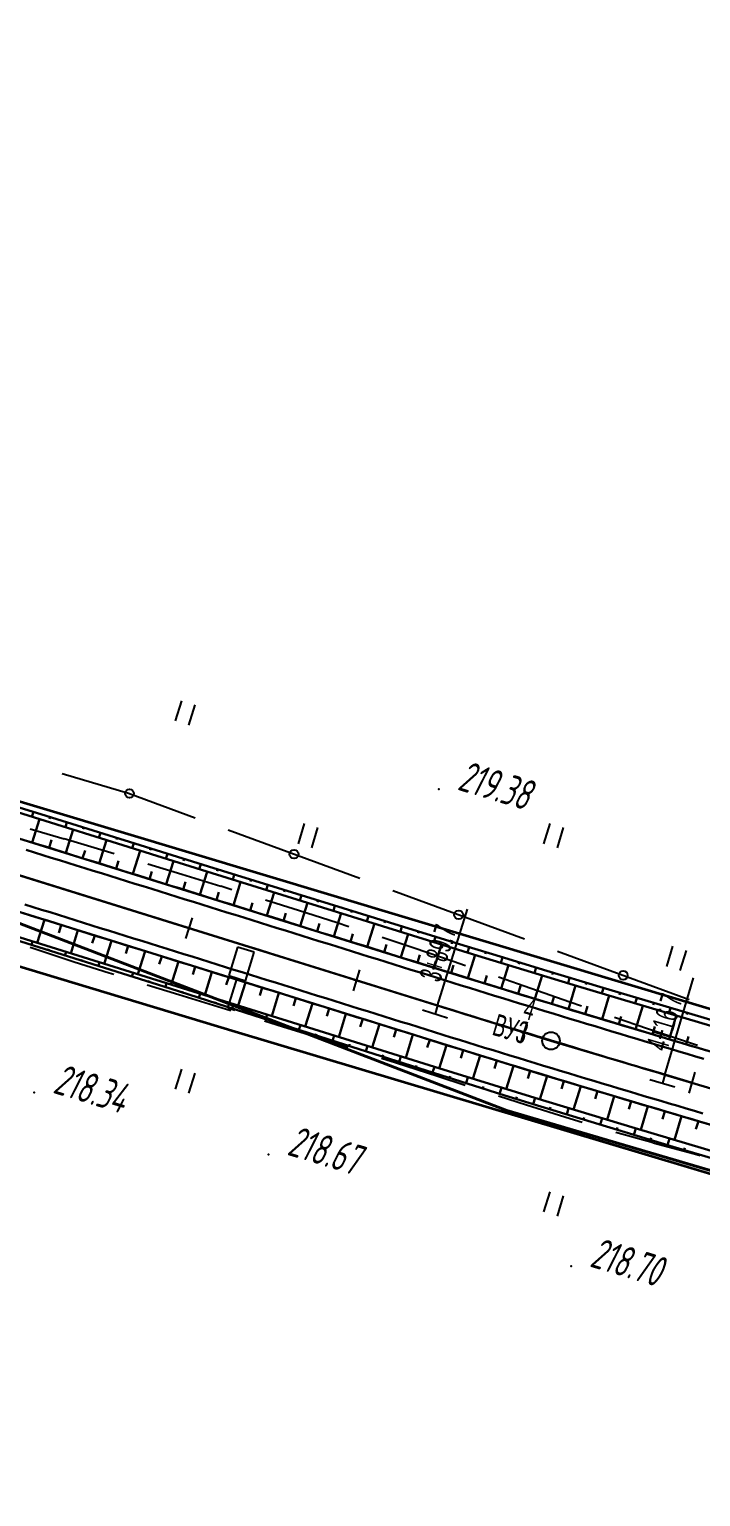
# Model space of a CAD drawing. Header units: millimetres. Extents: x -1799 to 6962, y -1020 to 4121.
# Drawn here: x -1394.3 to -1317.8, y 3774.2 to 3941.5 of the extents above; entities that cross this region are included whole.
import ezdxf
from ezdxf import colors
from ezdxf.entities.mleader import LeaderData, LeaderLine
from ezdxf.math import Vec2, Vec3

# ---------------------------------------------------------------- set-up
doc = ezdxf.new("R2010")
doc.units = ezdxf.units.MM
doc.linetypes.add('CONTI', pattern=[0])
doc.linetypes.add('STROT', pattern=[1.7, 0.5, -1.2])
for name, color, linetype, lineweight in [('10', 1, 'Continuous', 35), ('КОПИЯ_ОСЬ_13_ОТКОСЫ', 7, 'Continuous', 30), ('КОПИЯ_ОСЬ_ГРАНИЦЫ_ПОЛОС', 7, 'Continuous', 30), ('ОСЬ_ВЕРХ_ПОКРЫТИЯ_ГРАНИЦЫ_ПОЛОС', 7, 'Continuous', 30), ('ОСЬ_ВЕРХ_ПОКРЫТИЯ_ОСЬ', 1, 'Continuous', 30), ('Отметки', 5, 'Continuous', 30)]:
    doc.layers.add(name, color=color, linetype=linetype, lineweight=lineweight)
for name, color, linetype in [('_Ростелеком', 6, 'Continuous'), ('PI_OTDEFAULT', 172, 'CONTI'), ('PI_TTDEFAULT', 5, 'CONTI'), ('PLN_O', 7, 'CONTI'), ('SIT_LDEFAULT', 7, 'CONTI'), ('USLZNDEFAULT', 7, 'CONTI'), ('ZAPSKDEFAULT', 7, 'CONTI'), ('КОПИЯ_ОСЬ_ТАНГЕНСЫ', 1, 'Continuous'), ('ОСЬ_ВЕРХ_ПОКРЫТИЯ_ПИКЕТЫ', 1, 'Continuous'), ('ОСЬ_ВЕРХ_ПОКРЫТИЯ_РАЗБИВКА_КРИВ', 1, 'Continuous'), ('ОСЬ_ВЕРХ_ПОКРЫТИЯ_ТАНГЕНСЫ', 1, 'Continuous'), ('разметка', 7, 'Continuous')]:
    doc.layers.add(name, color=color, linetype=linetype)
doc.styles.add('eskd', font='spds.shx', dxfattribs={"width": 1.2, "oblique": 15})
doc.styles.get("Standard").update_dxf_attribs({"font": 'arial.ttf'})
doc.styles.add('STYLE1', font='romand.shx', dxfattribs={"width": 0.9})
doc.styles.add('ГОСТ', font='', dxfattribs={"oblique": 15, "height": 4})
doc.styles.get('ГОСТ').set_extended_font_data('GOST type A')
doc.linetypes.add('кабель_связи_проект.', pattern='A,10,-1,["/",STYLE1,S=3,R=0,X=0,Y=-1.5],-4.1', length=15.1)

# ---------------------------------------------------------------- blocks, each defined once
blk = doc.blocks.new('BL_2011')
at = {"color": 0}
for p, q in [((0, 0), (0, 2.4)), ((1.6, 0), (1.6, 2.4))]:
    blk.add_line(p, q, dxfattribs=at)
blk = doc.blocks.new('BL_12')
at = {"color": 0}
for p, q in [((1, 7), (-1, 7)), ((-1, 7), (-1, 3.6)), ((1, 3.6), (1, 7)), ((-1, 3.6), (0, 3.6)), ((0, 0), (0, 3.6)), ((0, 3.6), (1, 3.6)), ((0.8, 0), (0, 0))]:
    blk.add_line(p, q, dxfattribs=at)
blk = doc.blocks.new('_None')

msp = doc.modelspace()

# ---------------------------------------------------------------- linework, layer by layer
at = {"layer": '10'}
for points in [[(-1663.64, 3941.52), (-1663.64, 3941.52), (-1660.5, 3940.7), (-1623.01, 3929.81), (-1594.45, 3919.16), (-1520.48, 3891.13), (-1408.55, 3857.4), (-1310.61, 3827.99), (-1310.61, 3827.69), (-1200.33, 3792.74), (-1162.75, 3776.95)], [(-804.5, 3662.4), (-824.53, 3666.02), (-948.42, 3671.8), (-975.89, 3675.36), (-1007.46, 3684.89), (-1045.04, 3689.69), (-1091.51, 3701.64), (-1136.71, 3726), (-1145.91, 3731.61), (-1190.93, 3759.81), (-1203.52, 3777.13), (-1281.42, 3800.43), (-1370.85, 3827.17), (-1423.97, 3843.23), (-1467.2, 3856.3), (-1517.94, 3871.63), (-1536.6, 3877.27), (-1560.79, 3884.92), (-1568.4, 3887.32), (-1611.24, 3900.87), (-1670.72, 3919.71)]]:
    msp.add_lwpolyline(points, dxfattribs=at)
at = {"layer": '_Ростелеком', "linetype": 'кабель_связи_проект.', "lineweight": 40, "ltscale": 0.25}
msp.add_lwpolyline([(-1657.51, 3939.31), (-1658.17, 3937.63), (-1600.28, 3918.22), (-1339.9, 3818.22), (-1287.5, 3802.77), (-1263.76, 3795.43), (-1223.53, 3781.71), (-1196.63, 3769.68), (-1196.63, 3769.68), (-1140.23, 3729.43), (-1091.1, 3703.08), (-1044.78, 3690.32), (-948.53, 3678.47), (-823.71, 3672.23)], dxfattribs=at)
at = {"layer": 'PI_TTDEFAULT', "color": 5}
for p in [(-1347.63, 3854.84, 219.38), (-1393.75, 3820.25, 218.34), (-1367.04, 3813.19, 218.67), (-1332.55, 3800.46, 218.69)]:
    msp.add_point(p, dxfattribs=at)
at = {"layer": 'PLN_O'}
for p, q in [((-1390.58, 3856.63), (-1383.02, 3854.4)), ((-1383.02, 3854.41), (-1375.4, 3851.6)), ((-1371.65, 3850.22), (-1356.64, 3844.69)), ((-1352.88, 3843.3), (-1337.87, 3837.77)), ((-1334.12, 3836.39), (-1319.11, 3830.86))]:
    msp.add_line(p, q, dxfattribs=at)
for centre in [(-1382.9, 3854.36), (-1364.14, 3847.45), (-1345.37, 3840.53), (-1326.61, 3833.62)]:
    msp.add_circle(centre, 0.5, dxfattribs=at)
at = {"layer": 'SIT_LDEFAULT', "color": 7}
for p, q in [((-1390.36, 3849.17), (-1394.22, 3850.28)), ((-1385.78, 3847.81), (-1390.36, 3849.18)), ((-1384.63, 3847.47), (-1385.78, 3847.82)), ((-1376.92, 3845.13), (-1380.8, 3846.31)), ((-1372.49, 3843.77), (-1376.92, 3845.12)), ((-1371.23, 3843.39), (-1372.49, 3843.78)), ((-1363.65, 3841.01), (-1367.41, 3842.19)), ((-1359.24, 3839.61), (-1363.65, 3841.01)), ((-1357.89, 3839.16), (-1359.24, 3839.6)), ((-1350.43, 3836.72), (-1354.08, 3837.93)), ((-1394.21, 3836.84), (-1393.43, 3836.58)), ((-1393.43, 3836.57), (-1389.19, 3835.18)), ((-1346.01, 3835.21), (-1350.43, 3836.72)), ((-1389.19, 3835.18), (-1385.23, 3833.91)), ((-1344.61, 3834.72), (-1346.01, 3835.2)), ((-1385.23, 3833.91), (-1384.7, 3833.75)), ((-1380.88, 3832.55), (-1377.29, 3831.43)), ((-1337.15, 3832.12), (-1340.83, 3833.41)), ((-1377.29, 3831.43), (-1373.31, 3830.21)), ((-1332.71, 3830.58), (-1337.15, 3832.13)), ((-1373.31, 3830.21), (-1371.33, 3829.6)), ((-1331.38, 3830.12), (-1332.71, 3830.58)), ((-1367.5, 3828.42), (-1365.36, 3827.76)), ((-1365.36, 3827.76), (-1361.39, 3826.52)), ((-1323.84, 3827.54), (-1327.6, 3828.83)), ((-1319.41, 3826.05), (-1323.84, 3827.53)), ((-1361.39, 3826.52), (-1357.96, 3825.43)), ((-1318.13, 3825.62), (-1319.41, 3826.05)), ((-1354.16, 3824.19), (-1352.59, 3823.68)), ((-1352.59, 3823.69), (-1347.73, 3822.11)), ((-1347.73, 3822.11), (-1344.65, 3821.11)), ((-1340.85, 3819.88), (-1337.64, 3818.86)), ((-1337.64, 3818.85), (-1332.66, 3817.29)), ((-1332.66, 3817.3), (-1331.3, 3816.89)), ((-1327.47, 3815.75), (-1323.2, 3814.54)), ((-1323.2, 3814.53), (-1318.48, 3813.25)), ((-1318.48, 3813.25), (-1317.83, 3813.08))]:
    msp.add_line(p, q, dxfattribs=at)
at = {"layer": 'КОПИЯ_ОСЬ_13_ОТКОСЫ'}
for points in [[(-1642.69, 3918.92), (-1639.92, 3917.95), (-1631.79, 3915.15), (-1620.89, 3911.49), (-1608.23, 3907.34), (-1603.69, 3905.87), (-1598.24, 3904.13), (-1591.88, 3902.1), (-1583.69, 3899.52), (-1570.96, 3895.54), (-1347.28, 3825.83), (-1335.88, 3822.33), (-1324.46, 3818.89), (-1287.2, 3807.82)], [(-1644.15, 3917.43), (-1638.73, 3915.54), (-1633.3, 3913.67), (-1622.39, 3909.99), (-1610.63, 3906.11), (-1607, 3904.93), (-1601.58, 3903.08), (-1596.15, 3901.25), (-1588.92, 3898.82), (-1586.2, 3897.91), (-1575.34, 3894.31), (-1569, 3892.22), (-1540.47, 3882.94), (-1511.9, 3873.78), (-1502.35, 3870.82), (-1483.23, 3864.96), (-1473.66, 3862.06), (-1454.51, 3856.28), (-1435.41, 3850.34), (-1397.2, 3838.51), (-1348.11, 3823.17), (-1336.69, 3819.65), (-1325.26, 3816.2), (-1301.53, 3809.12)], [(-1507.68, 3887.34), (-1488.45, 3881.42), (-1469.6, 3875.75), (-1431.22, 3863.81), (-1412.12, 3857.85), (-1393, 3852), (-1373.91, 3846.03), (-1344.8, 3837.03), (-1340.26, 3835.64), (-1335.72, 3834.26), (-1328.91, 3832.2), (-1322.09, 3830.17), (-1316.61, 3828.56)], [(-1498.27, 3883.9), (-1479.16, 3878), (-1460.01, 3872.23), (-1450.42, 3869.4), (-1431.33, 3863.43), (-1374.09, 3845.45), (-1343.17, 3835.86), (-1331.82, 3832.39), (-1320.46, 3828.99), (-1293.7, 3821.07)], [(-1498.27, 3883.9), (-1479.16, 3878), (-1460.01, 3872.23), (-1450.42, 3869.4), (-1431.33, 3863.43), (-1374.09, 3845.45), (-1343.17, 3835.86), (-1331.82, 3832.39), (-1320.46, 3828.99), (-1293.7, 3821.07)], [(-1502.35, 3870.82), (-1483.23, 3864.96), (-1473.66, 3862.06), (-1454.51, 3856.28), (-1435.41, 3850.34), (-1397.2, 3838.51), (-1348.11, 3823.17), (-1336.69, 3819.65), (-1325.26, 3816.2), (-1301.53, 3809.12)], [(-1492.94, 3867.39), (-1473.82, 3861.53), (-1454.65, 3855.84), (-1435.57, 3849.83), (-1416.47, 3843.91), (-1397.32, 3838.13), (-1378.25, 3832.12), (-1359.21, 3825.99), (-1347.4, 3822.23), (-1342.84, 3820.79), (-1340.11, 3819.93), (-1333.26, 3817.82), (-1326.4, 3815.72), (-1320.92, 3814.07), (-1301.74, 3808.41)], [(-1393.86, 3852.27), (-1394.02, 3851.71)], [(-1393.98, 3848.77), (-1393.15, 3851.44)], [(-1391.95, 3851.67), (-1392, 3851.49)], [(-1390.04, 3851.08), (-1390.21, 3850.52)], [(-1390.16, 3847.58), (-1389.33, 3850.24)], [(-1388.13, 3850.48), (-1388.19, 3850.29)], [(-1386.22, 3849.88), (-1386.4, 3849.32)], [(-1384.31, 3849.28), (-1384.37, 3849.1)], [(-1392.07, 3848.17), (-1391.79, 3849.06)], [(-1388.25, 3846.98), (-1387.97, 3847.87)], [(-1386.34, 3846.39), (-1385.51, 3849.04)], [(-1382.4, 3848.69), (-1382.58, 3848.12)], [(-1382.52, 3845.2), (-1381.7, 3847.84)], [(-1380.49, 3848.09), (-1380.55, 3847.9)], [(-1384.43, 3845.79), (-1384.16, 3846.68)], [(-1378.58, 3847.49), (-1378.76, 3846.92)], [(-1378.7, 3844.01), (-1377.88, 3846.64)], [(-1376.68, 3846.9), (-1376.74, 3846.7)], [(-1374.77, 3846.3), (-1374.95, 3845.72)], [(-1380.61, 3844.6), (-1380.34, 3845.48)], [(-1376.79, 3843.41), (-1376.52, 3844.29)], [(-1374.88, 3842.82), (-1374.06, 3845.44)], [(-1372.86, 3845.71), (-1372.92, 3845.51)], [(-1370.95, 3845.11), (-1371.13, 3844.53)], [(-1371.06, 3841.63), (-1370.24, 3844.26)], [(-1369.04, 3844.52), (-1369.1, 3844.33)], [(-1372.97, 3842.22), (-1372.7, 3843.1)], [(-1367.12, 3843.93), (-1367.31, 3843.35)], [(-1367.25, 3840.44), (-1366.42, 3843.07)], [(-1365.21, 3843.34), (-1365.27, 3843.15)], [(-1363.3, 3842.75), (-1363.49, 3842.16)], [(-1369.16, 3841.03), (-1368.88, 3841.91)], [(-1363.43, 3839.25), (-1362.6, 3841.89)], [(-1361.39, 3842.16), (-1361.45, 3841.96)], [(-1359.48, 3841.57), (-1359.66, 3840.98)], [(-1357.57, 3840.98), (-1357.63, 3840.78)], [(-1392.59, 3839.95), (-1393.41, 3837.32)], [(-1390.68, 3839.36), (-1390.95, 3838.48)], [(-1365.34, 3839.84), (-1365.06, 3840.72)], [(-1361.52, 3838.65), (-1361.24, 3839.53)], [(-1359.61, 3838.06), (-1358.78, 3840.7)], [(-1355.66, 3840.39), (-1355.84, 3839.79)], [(-1355.79, 3836.87), (-1354.96, 3839.52)], [(-1353.75, 3839.8), (-1353.81, 3839.6)], [(-1388.77, 3838.76), (-1389.59, 3836.13)], [(-1386.86, 3838.17), (-1387.14, 3837.29)], [(-1384.95, 3837.57), (-1385.77, 3834.94)], [(-1357.7, 3837.46), (-1357.42, 3838.34)], [(-1351.84, 3839.21), (-1352.02, 3838.61)], [(-1351.97, 3835.68), (-1351.14, 3838.33)], [(-1349.93, 3838.62), (-1349.99, 3838.42)], [(-1348.02, 3838.03), (-1348.2, 3837.42)], [(-1394.07, 3837.1), (-1393.95, 3837.49)], [(-1392.16, 3836.5), (-1392.12, 3836.63)], [(-1390.26, 3835.9), (-1390.13, 3836.3)], [(-1383.04, 3836.98), (-1383.32, 3836.1)], [(-1381.13, 3836.38), (-1381.96, 3833.75)], [(-1353.88, 3836.27), (-1353.6, 3837.15)], [(-1350.06, 3835.08), (-1349.79, 3835.97)], [(-1348.15, 3834.49), (-1347.32, 3837.15)], [(-1346.11, 3837.43), (-1346.17, 3837.23)], [(-1344.19, 3836.85), (-1344.38, 3836.24)], [(-1344.33, 3833.3), (-1343.51, 3835.96)], [(-1342.28, 3836.26), (-1342.34, 3836.06)], [(-1388.35, 3835.3), (-1388.31, 3835.43)], [(-1386.44, 3834.7), (-1386.31, 3835.11)], [(-1384.53, 3834.1), (-1384.49, 3834.23)], [(-1379.22, 3835.79), (-1379.5, 3834.91)], [(-1377.31, 3835.19), (-1378.14, 3832.55)], [(-1375.41, 3834.6), (-1375.68, 3833.72)], [(-1346.24, 3833.89), (-1345.97, 3834.78)], [(-1340.37, 3835.67), (-1340.56, 3835.06)], [(-1340.51, 3832.11), (-1339.69, 3834.79)], [(-1338.46, 3835.09), (-1338.52, 3834.88)], [(-1336.54, 3834.51), (-1336.73, 3833.89)], [(-1382.62, 3833.5), (-1382.49, 3833.91)], [(-1380.72, 3832.9), (-1380.67, 3833.04)], [(-1378.81, 3832.3), (-1378.68, 3832.72)], [(-1373.5, 3834), (-1374.32, 3831.36)], [(-1371.59, 3833.41), (-1371.86, 3832.53)], [(-1369.68, 3832.81), (-1370.5, 3830.17)], [(-1342.42, 3832.7), (-1342.15, 3833.59)], [(-1336.69, 3830.94), (-1335.87, 3833.62)], [(-1334.63, 3833.93), (-1334.69, 3833.72)], [(-1332.72, 3833.35), (-1332.9, 3832.72)], [(-1330.8, 3832.77), (-1330.86, 3832.56)], [(-1376.9, 3831.69), (-1376.86, 3831.83)], [(-1375, 3831.07), (-1374.85, 3831.53)], [(-1367.77, 3832.22), (-1368.04, 3831.34)], [(-1365.86, 3831.62), (-1366.68, 3828.97)], [(-1363.95, 3831.03), (-1364.22, 3830.15)], [(-1338.6, 3831.53), (-1338.33, 3832.42)], [(-1334.77, 3830.36), (-1334.5, 3831.25)], [(-1332.86, 3829.77), (-1332.04, 3832.46)], [(-1328.88, 3832.2), (-1329.07, 3831.56)], [(-1329.03, 3828.61), (-1328.22, 3831.31)], [(-1326.97, 3831.62), (-1327.03, 3831.41)], [(-1325.05, 3831.05), (-1325.24, 3830.42)], [(-1373.1, 3830.46), (-1373.05, 3830.61)], [(-1371.19, 3829.85), (-1371.04, 3830.33)], [(-1369.29, 3829.24), (-1369.24, 3829.4)], [(-1362.04, 3830.43), (-1362.87, 3827.78)], [(-1360.13, 3829.84), (-1360.41, 3828.95)], [(-1358.22, 3829.24), (-1359.05, 3826.59)], [(-1330.95, 3829.19), (-1330.68, 3830.09)], [(-1325.2, 3827.46), (-1324.39, 3830.16)], [(-1323.13, 3830.48), (-1323.2, 3830.27)], [(-1321.22, 3829.92), (-1321.41, 3829.27)], [(-1319.3, 3829.35), (-1319.36, 3829.14)], [(-1367.38, 3828.62), (-1367.22, 3829.14)], [(-1365.48, 3828.01), (-1365.43, 3828.18)], [(-1363.58, 3827.4), (-1363.4, 3827.95)], [(-1356.31, 3828.65), (-1356.59, 3827.76)], [(-1354.4, 3828.05), (-1355.23, 3825.39)], [(-1327.12, 3828.04), (-1326.85, 3828.94)], [(-1323.29, 3826.89), (-1323.02, 3827.79)], [(-1321.37, 3826.32), (-1320.57, 3829.02)], [(-1361.67, 3826.79), (-1361.61, 3826.97)], [(-1359.77, 3826.17), (-1359.58, 3826.75)], [(-1352.49, 3827.46), (-1352.77, 3826.57)], [(-1350.58, 3826.86), (-1351.41, 3824.2)], [(-1348.67, 3826.27), (-1348.95, 3825.38)], [(-1319.45, 3825.75), (-1319.18, 3826.65)], [(-1357.86, 3825.56), (-1357.8, 3825.76)], [(-1355.96, 3824.96), (-1355.77, 3825.56)], [(-1354.05, 3824.35), (-1353.99, 3824.55)], [(-1352.15, 3823.74), (-1351.95, 3824.37)], [(-1346.76, 3825.67), (-1347.59, 3823.01)], [(-1344.85, 3825.08), (-1345.13, 3824.19)], [(-1342.94, 3824.49), (-1343.77, 3821.82)], [(-1350.24, 3823.14), (-1350.18, 3823.34)], [(-1348.34, 3822.53), (-1348.13, 3823.18)], [(-1341.03, 3823.9), (-1341.3, 3823.01)], [(-1339.12, 3823.32), (-1339.94, 3820.64)], [(-1337.21, 3822.73), (-1337.48, 3821.84)], [(-1346.43, 3821.92), (-1346.36, 3822.14)], [(-1344.52, 3821.32), (-1344.31, 3821.99)], [(-1342.62, 3820.72), (-1342.55, 3820.94)], [(-1335.29, 3822.15), (-1336.11, 3819.47)], [(-1333.38, 3821.57), (-1333.65, 3820.68)], [(-1331.46, 3820.99), (-1332.27, 3818.31)], [(-1340.71, 3820.12), (-1340.49, 3820.81)], [(-1338.8, 3819.52), (-1338.73, 3819.76)], [(-1336.89, 3818.93), (-1336.67, 3819.64)], [(-1329.55, 3820.41), (-1329.82, 3819.52)], [(-1327.63, 3819.84), (-1328.44, 3817.15)], [(-1325.72, 3819.27), (-1325.99, 3818.37)], [(-1334.98, 3818.35), (-1334.9, 3818.58)], [(-1333.06, 3817.76), (-1332.84, 3818.48)], [(-1323.8, 3818.69), (-1324.6, 3816)], [(-1321.88, 3818.12), (-1322.15, 3817.23)], [(-1319.97, 3817.55), (-1320.77, 3814.86)], [(-1331.15, 3817.17), (-1331.08, 3817.41)], [(-1329.24, 3816.59), (-1329.02, 3817.32)], [(-1327.33, 3816.01), (-1327.25, 3816.25)], [(-1325.41, 3815.43), (-1325.19, 3816.17)], [(-1318.05, 3816.98), (-1318.32, 3816.09)], [(-1323.5, 3814.85), (-1323.42, 3815.1)], [(-1321.58, 3814.27), (-1321.35, 3815.03)], [(-1319.67, 3813.7), (-1319.59, 3813.95)]]:
    msp.add_lwpolyline(points, dxfattribs=at)
at = {"layer": 'КОПИЯ_ОСЬ_ГРАНИЦЫ_ПОЛОС'}
for points in [[(-1394.38, 3848.89), (-1393.42, 3848.6), (-1392.47, 3848.3), (-1391.52, 3848), (-1390.56, 3847.71), (-1389.61, 3847.41), (-1388.66, 3847.11), (-1387.7, 3846.81), (-1386.75, 3846.52), (-1385.8, 3846.22), (-1384.84, 3845.92), (-1383.89, 3845.63), (-1382.93, 3845.33), (-1381.98, 3845.03), (-1381.03, 3844.73), (-1380.07, 3844.44), (-1379.12, 3844.14), (-1378.17, 3843.84), (-1377.21, 3843.55), (-1376.26, 3843.25), (-1375.31, 3842.95), (-1374.35, 3842.65), (-1373.4, 3842.36), (-1372.45, 3842.06), (-1371.49, 3841.76), (-1370.54, 3841.47), (-1369.58, 3841.17), (-1368.63, 3840.87), (-1367.68, 3840.57), (-1366.72, 3840.28), (-1365.77, 3839.98), (-1364.82, 3839.68), (-1363.86, 3839.39), (-1362.91, 3839.09), (-1361.96, 3838.79), (-1361, 3838.49), (-1360.05, 3838.2), (-1359.09, 3837.9), (-1358.14, 3837.6), (-1357.19, 3837.31), (-1356.23, 3837.01), (-1355.28, 3836.71), (-1354.33, 3836.41), (-1353.37, 3836.12), (-1352.42, 3835.82), (-1351.47, 3835.52), (-1350.51, 3835.23), (-1349.56, 3834.93), (-1348.6, 3834.63), (-1347.65, 3834.33), (-1346.7, 3834.04), (-1345.74, 3833.74), (-1344.79, 3833.44), (-1343.84, 3833.15), (-1342.89, 3832.85), (-1341.94, 3832.56), (-1340.98, 3832.26), (-1340.03, 3831.97), (-1339.08, 3831.68), (-1338.13, 3831.38), (-1337.17, 3831.09), (-1336.22, 3830.8), (-1335.27, 3830.51), (-1334.31, 3830.22), (-1333.36, 3829.93), (-1332.41, 3829.64), (-1331.45, 3829.35), (-1330.5, 3829.06), (-1329.54, 3828.77), (-1328.59, 3828.48), (-1327.63, 3828.2), (-1326.68, 3827.91), (-1325.73, 3827.62), (-1324.77, 3827.34), (-1323.82, 3827.05), (-1322.86, 3826.77), (-1321.9, 3826.48), (-1320.95, 3826.2), (-1319.99, 3825.91), (-1319.03, 3825.63), (-1318.08, 3825.34), (-1317.12, 3825.06)], [(-1395.12, 3840.75), (-1394.17, 3840.45), (-1393.21, 3840.15), (-1392.26, 3839.86), (-1391.31, 3839.56), (-1390.36, 3839.26), (-1389.4, 3838.96), (-1388.45, 3838.67), (-1387.5, 3838.37), (-1386.54, 3838.07), (-1385.59, 3837.78), (-1384.64, 3837.48), (-1383.69, 3837.18), (-1382.73, 3836.89), (-1381.78, 3836.59), (-1380.83, 3836.29), (-1379.87, 3836), (-1378.92, 3835.7), (-1377.97, 3835.4), (-1377.02, 3835.1), (-1376.06, 3834.81), (-1375.11, 3834.51), (-1374.16, 3834.21), (-1373.2, 3833.92), (-1372.25, 3833.62), (-1371.3, 3833.32), (-1370.35, 3833.03), (-1369.39, 3832.73), (-1368.44, 3832.43), (-1367.49, 3832.14), (-1366.53, 3831.84), (-1365.58, 3831.54), (-1364.63, 3831.24), (-1363.68, 3830.95), (-1362.72, 3830.65), (-1361.77, 3830.35), (-1360.82, 3830.06), (-1359.86, 3829.76), (-1358.91, 3829.46), (-1357.96, 3829.17), (-1357.01, 3828.87), (-1356.05, 3828.57), (-1355.1, 3828.28), (-1354.15, 3827.98), (-1353.19, 3827.68), (-1352.24, 3827.38), (-1351.29, 3827.09), (-1350.34, 3826.79), (-1349.38, 3826.49), (-1348.43, 3826.2), (-1347.48, 3825.9), (-1346.52, 3825.6), (-1345.57, 3825.31), (-1344.61, 3825.01), (-1343.65, 3824.72), (-1342.7, 3824.42), (-1341.74, 3824.13), (-1340.79, 3823.83), (-1339.83, 3823.54), (-1338.88, 3823.25), (-1337.92, 3822.95), (-1336.96, 3822.66), (-1336.01, 3822.37), (-1335.05, 3822.08), (-1334.09, 3821.79), (-1333.14, 3821.5), (-1332.18, 3821.21), (-1331.22, 3820.92), (-1330.26, 3820.63), (-1329.31, 3820.34), (-1328.35, 3820.06), (-1327.39, 3819.77), (-1326.43, 3819.48), (-1325.47, 3819.2), (-1324.52, 3818.91), (-1323.56, 3818.63), (-1322.6, 3818.34), (-1321.64, 3818.06), (-1320.69, 3817.77), (-1319.73, 3817.49), (-1318.77, 3817.2), (-1317.82, 3816.92), (-1316.86, 3816.64)]]:
    msp.add_lwpolyline(points, dxfattribs=at)
at = {"layer": 'КОПИЯ_ОСЬ_ТАНГЕНСЫ'}
for p, q in [((-1630.43, 3918.26), (-1334.85, 3826.15)), ((-1334.85, 3826.15), (-1197.36, 3785.29))]:
    msp.add_line(p, q, dxfattribs=at)
msp.add_circle((-1334.85, 3826.15), 1, dxfattribs=at)
at = {"layer": 'ОСЬ_ВЕРХ_ПОКРЫТИЯ_ГРАНИЦЫ_ПОЛОС', "linetype": 'Continuous'}
for points in [[(-1274.37, 3812.34), (-1322.17, 3826.56), (-1333.55, 3829.98), (-1344.91, 3833.47), (-1564.94, 3902.04), (-1579.48, 3906.59), (-1587.65, 3909.16), (-1594, 3911.17), (-1599.43, 3912.91), (-1604.86, 3914.65), (-1609.37, 3916.12), (-1613.87, 3917.59), (-1617.47, 3918.78), (-1628.31, 3922.42), (-1637.29, 3925.5), (-1639.04, 3926.11)], [(-1317.41, 3824.1), (-1318.36, 3824.38), (-1319.32, 3824.66), (-1320.28, 3824.95), (-1321.23, 3825.23), (-1322.19, 3825.52), (-1323.15, 3825.8), (-1324.1, 3826.09), (-1325.06, 3826.37), (-1326.01, 3826.66), (-1326.97, 3826.95), (-1327.92, 3827.23), (-1328.88, 3827.52), (-1329.83, 3827.81), (-1330.79, 3828.1), (-1331.74, 3828.39), (-1332.7, 3828.68), (-1333.65, 3828.97), (-1334.61, 3829.26), (-1335.56, 3829.55), (-1336.51, 3829.84), (-1337.47, 3830.13), (-1338.42, 3830.42), (-1339.37, 3830.72), (-1340.33, 3831.01), (-1341.28, 3831.3), (-1342.23, 3831.6), (-1343.19, 3831.89), (-1344.14, 3832.19), (-1345.09, 3832.48), (-1346.04, 3832.78), (-1347, 3833.08), (-1347.95, 3833.37), (-1348.9, 3833.67), (-1349.86, 3833.97), (-1350.81, 3834.27), (-1351.76, 3834.56), (-1352.72, 3834.86), (-1353.67, 3835.16), (-1354.63, 3835.45), (-1355.58, 3835.75), (-1356.53, 3836.05), (-1357.49, 3836.35), (-1358.44, 3836.64), (-1359.39, 3836.94), (-1360.35, 3837.24), (-1361.3, 3837.53), (-1362.25, 3837.83), (-1363.21, 3838.13), (-1364.16, 3838.43), (-1365.12, 3838.72), (-1366.07, 3839.02), (-1367.02, 3839.32), (-1367.98, 3839.61), (-1368.93, 3839.91), (-1369.88, 3840.21), (-1370.84, 3840.51), (-1371.79, 3840.8), (-1372.74, 3841.1), (-1373.7, 3841.4), (-1374.65, 3841.7), (-1375.6, 3841.99), (-1376.56, 3842.29), (-1377.51, 3842.59), (-1378.47, 3842.88), (-1379.42, 3843.18), (-1380.37, 3843.48), (-1381.33, 3843.78), (-1382.28, 3844.07), (-1383.23, 3844.37), (-1384.19, 3844.67), (-1385.14, 3844.96), (-1386.09, 3845.26), (-1387.05, 3845.56), (-1388, 3845.86), (-1388.96, 3846.15), (-1389.91, 3846.45), (-1390.86, 3846.75), (-1391.82, 3847.04), (-1392.77, 3847.34), (-1393.72, 3847.64), (-1394.68, 3847.94)], [(-1394.38, 3848.89), (-1393.43, 3848.59), (-1392.47, 3848.3), (-1391.52, 3848), (-1390.57, 3847.7), (-1389.61, 3847.4), (-1388.66, 3847.11), (-1387.7, 3846.81), (-1386.75, 3846.51), (-1385.8, 3846.22), (-1384.84, 3845.92), (-1383.89, 3845.62), (-1382.94, 3845.32), (-1381.98, 3845.03), (-1381.03, 3844.73), (-1380.08, 3844.43), (-1379.12, 3844.14), (-1378.17, 3843.84), (-1377.21, 3843.54), (-1376.26, 3843.24), (-1375.31, 3842.95), (-1374.35, 3842.65), (-1373.4, 3842.35), (-1372.45, 3842.06), (-1371.49, 3841.76), (-1370.54, 3841.46), (-1369.59, 3841.16), (-1368.63, 3840.87), (-1367.68, 3840.57), (-1366.72, 3840.27), (-1365.77, 3839.98), (-1364.82, 3839.68), (-1363.86, 3839.38), (-1362.91, 3839.08), (-1361.96, 3838.79), (-1361, 3838.49), (-1360.05, 3838.19), (-1359.1, 3837.9), (-1358.14, 3837.6), (-1357.19, 3837.3), (-1356.24, 3837), (-1355.28, 3836.71), (-1354.33, 3836.41), (-1353.37, 3836.11), (-1352.42, 3835.81), (-1351.47, 3835.52), (-1350.51, 3835.22), (-1349.56, 3834.92), (-1348.61, 3834.63), (-1347.65, 3834.33), (-1346.7, 3834.03), (-1345.75, 3833.74), (-1344.79, 3833.44), (-1343.84, 3833.14), (-1342.89, 3832.85), (-1341.94, 3832.55), (-1340.99, 3832.26), (-1340.03, 3831.97), (-1339.08, 3831.67), (-1338.13, 3831.38), (-1337.17, 3831.09), (-1336.22, 3830.8), (-1335.27, 3830.51), (-1334.31, 3830.21), (-1333.36, 3829.92), (-1332.41, 3829.63), (-1331.45, 3829.34), (-1330.5, 3829.06), (-1329.54, 3828.77), (-1328.59, 3828.48), (-1327.64, 3828.19), (-1326.68, 3827.9), (-1325.73, 3827.62), (-1324.77, 3827.33), (-1323.82, 3827.05), (-1322.86, 3826.76), (-1321.91, 3826.48), (-1320.95, 3826.19), (-1319.99, 3825.91), (-1319.04, 3825.62), (-1318.08, 3825.34), (-1317.12, 3825.05)]]:
    msp.add_lwpolyline(points, dxfattribs=at)
at = {"layer": 'ОСЬ_ВЕРХ_ПОКРЫТИЯ_ГРАНИЦЫ_ПОЛОС', "linetype": 'Continuous', "lineweight": 30}
msp.add_lwpolyline([(-1317.53, 3817.87), (-1318.49, 3818.16), (-1319.45, 3818.44), (-1320.4, 3818.73), (-1321.36, 3819.01), (-1322.32, 3819.3), (-1323.27, 3819.58), (-1324.23, 3819.86), (-1325.19, 3820.15), (-1326.15, 3820.44), (-1327.1, 3820.72), (-1328.06, 3821.01), (-1329.02, 3821.3), (-1329.98, 3821.59), (-1330.93, 3821.87), (-1331.89, 3822.16), (-1332.85, 3822.45), (-1333.8, 3822.74), (-1334.76, 3823.03), (-1335.72, 3823.32), (-1336.67, 3823.62), (-1337.63, 3823.91), (-1338.58, 3824.2), (-1339.54, 3824.49), (-1340.49, 3824.79), (-1341.45, 3825.08), (-1342.41, 3825.37), (-1343.36, 3825.67), (-1344.32, 3825.96), (-1345.27, 3826.26), (-1346.22, 3826.55), (-1347.18, 3826.85), (-1348.13, 3827.15), (-1349.09, 3827.44), (-1350.04, 3827.74), (-1350.99, 3828.04), (-1351.95, 3828.33), (-1352.9, 3828.63), (-1353.85, 3828.93), (-1354.8, 3829.23), (-1355.76, 3829.52), (-1356.71, 3829.82), (-1357.66, 3830.12), (-1358.62, 3830.41), (-1359.57, 3830.71), (-1360.52, 3831.01), (-1361.47, 3831.3), (-1362.43, 3831.6), (-1363.38, 3831.9), (-1364.33, 3832.19), (-1365.29, 3832.49), (-1366.24, 3832.79), (-1367.19, 3833.09), (-1368.14, 3833.38), (-1369.1, 3833.68), (-1370.05, 3833.98), (-1371, 3834.27), (-1371.96, 3834.57), (-1372.91, 3834.87), (-1373.86, 3835.16), (-1374.81, 3835.46), (-1375.77, 3835.76), (-1376.72, 3836.05), (-1377.67, 3836.35), (-1378.62, 3836.65), (-1379.58, 3836.95), (-1380.53, 3837.24), (-1381.48, 3837.54), (-1382.44, 3837.84), (-1383.39, 3838.13), (-1384.34, 3838.43), (-1385.29, 3838.73), (-1386.25, 3839.02), (-1387.2, 3839.32), (-1388.15, 3839.62), (-1389.11, 3839.91), (-1390.06, 3840.21), (-1391.01, 3840.51), (-1391.96, 3840.81), (-1392.92, 3841.1), (-1393.87, 3841.4), (-1394.82, 3841.7)], dxfattribs=at)
at = {"layer": 'ОСЬ_ВЕРХ_ПОКРЫТИЯ_ОСЬ'}
msp.add_lwpolyline([(-1561.86, 3896.89), (-1347.78, 3830.18), (-1347.78, 3830.18, 0.003302), (-1321.87, 3822.29), (-1321.87, 3822.29), (-1286.02, 3811.64)], format="xyb", dxfattribs=at)
at = {"layer": 'ОСЬ_ВЕРХ_ПОКРЫТИЯ_ПИКЕТЫ'}
for p, q in [((-1376.47, 3837.81), (-1375.73, 3840.2)), ((-1357.38, 3831.86), (-1356.63, 3834.25)), ((-1338.27, 3825.93), (-1337.54, 3828.32)), ((-1338.27, 3825.93), (-1337.54, 3828.32)), ((-1319.11, 3820.17), (-1318.4, 3822.56))]:
    msp.add_line(p, q, dxfattribs=at)
at = {"layer": 'ОСЬ_ВЕРХ_ПОКРЫТИЯ_РАЗБИВКА_КРИВ'}
for p, q in [((-1347.78, 3830.18), (-1344.35, 3841.16)), ((-1321.87, 3822.29), (-1318.59, 3833.32)), ((-1349.5, 3829.67), (-1346.64, 3828.78)), ((-1347.78, 3830.18), (-1348.07, 3829.22)), ((-1323.59, 3821.76), (-1320.72, 3820.91)), ((-1321.87, 3822.29), (-1322.15, 3821.33))]:
    msp.add_line(p, q, dxfattribs=at)
at = {"layer": 'ОСЬ_ВЕРХ_ПОКРЫТИЯ_ТАНГЕНСЫ'}
for p, q in [((-1630.43, 3918.26), (-1334.85, 3826.15)), ((-1334.85, 3826.15), (-1197.36, 3785.29))]:
    msp.add_line(p, q, dxfattribs=at)
msp.add_circle((-1334.85, 3826.15), 1, dxfattribs=at)
at = {"layer": 'разметка', "linetype": 'STROT', "lineweight": 30, "ltscale": 7}
msp.add_lwpolyline([(-1666.75, 3931.93, 0.015228), (-1561.85, 3896.89), (-1347.41, 3830.07, 0.003289), (-1322.24, 3822.41), (-1286.02, 3811.64, -0.037735), (-1201.22, 3781.75, -0.049609), (-1149.7, 3750.97, 0.102502), (-1038.49, 3701.35, 0.034541), (-963.71, 3691.96)], format="xyb", dxfattribs=at)

# ---------------------------------------------------------------- block references
at = {"layer": 'USLZNDEFAULT', "color": 7, "rotation": 342.9999999999999}
msp.add_blockref('BL_12', (-1371.67, 3829.86), dxfattribs=at)
at = {"layer": 'ZAPSKDEFAULT', "color": 7, "rotation": 342.9999999999999}
for p in [(-1377.65, 3862.64), (-1363.65, 3848.64), (-1335.65, 3848.64), (-1321.65, 3834.64), (-1377.65, 3820.64), (-1335.65, 3806.64)]:
    msp.add_blockref('BL_2011', p, dxfattribs=at)

# ---------------------------------------------------------------- texts
at = {"layer": 'PI_OTDEFAULT', "color": 172, "style": 'eskd', "oblique": 10, "width": 0.8}
for s, p in [('219.38', (-1345.64, 3854.83)), ('218.34', (-1391.75, 3820.25)), ('218.67', (-1365.05, 3813.19)), ('218.70', (-1330.56, 3800.45))]:
    msp.add_text(s, height=3.5, rotation=343, dxfattribs=at).set_placement(p)
at = {"layer": 'КОПИЯ_ОСЬ_ТАНГЕНСЫ', "width": 0.6}
msp.add_text('ВУ3', height=2.5, rotation=343.4464, dxfattribs=at).set_placement((-1341.67, 3826.88))
at = {"layer": 'ОСЬ_ВЕРХ_ПОКРЫТИЯ_ПИКЕТЫ', "width": 0.6}
msp.add_text('4', height=2.5, rotation=342.9805, dxfattribs=at).set_placement((-1338.18, 3828.78))
at = {"layer": 'ОСЬ_ВЕРХ_ПОКРЫТИЯ_РАЗБИВКА_КРИВ', "width": 0.6}
for s, rotation, p in [('3+89.7', 72.6917, (-1347.51, 3832.71)), ('4+16.7', 73.4485, (-1321.64, 3824.83))]:
    msp.add_text(s, height=2.5, rotation=rotation, dxfattribs=at).set_placement(p)
at = {"layer": 'ОСЬ_ВЕРХ_ПОКРЫТИЯ_ТАНГЕНСЫ', "width": 0.6}
msp.add_text('ВУ3', height=2.5, rotation=343.4485, dxfattribs=at).set_placement((-1341.67, 3826.87))

# ---------------------------------------------------------------- leaders
at = {"layer": 'Отметки', "ltscale": 0.2}
ml = msp.add_multileader_mtext('Standard', dxfattribs=at)
ml.set_content('220,19', color=256, style='ГОСТ')
ml.set_leader_properties()
ml.set_arrow_properties(name='NONE')
ml.build(insert=Vec2(0, 0))
ml.multileader.update_dxf_attribs({"text_left_attachment_type": 6, "text_right_attachment_type": 6, "dogleg_length": 0.36, "arrow_head_size": 2})
ctx = ml.context
ctx.base_point, ctx.arrow_head_size, ctx.landing_gap_size, ctx.plane_origin, ctx.plane_x_axis, ctx.plane_y_axis = Vec3(-1409.83, 3896.55), 2, 0, Vec3(-1415.61, 3817.17), Vec3(0.955401, -0.29531), Vec3(0.29531, 0.955401)
ctx.left_attachment, ctx.right_attachment = 6, 6
notes = []
notes.append((ctx, [(0, (1, 1, 0), (-1410.17, 3896.66), (0.955401, -0.29531), 0.36, [(0, [(-1433.38, 3856.85)], 0, [])])]))
ctx.mtext.insert, ctx.mtext.text_direction, ctx.mtext.rotation, ctx.mtext.line_spacing_style, ctx.mtext.flow_direction = Vec3(-1408.47, 3900.95), Vec3(0.955401, -0.29531), 5.983405, 2, 5
for ctx, leaders in notes:
    for number, flags, end, landing, length, lines in leaders:
        leader = LeaderData()
        leader.index, (leader.has_last_leader_line, leader.has_dogleg_vector, leader.attachment_direction) = number, flags
        leader.last_leader_point, leader.dogleg_vector, leader.dogleg_length = Vec3(end), Vec3(landing), length
        for number, points, colour, breaks in lines:
            line = LeaderLine()
            line.index, line.vertices, line.color, line.breaks = number, Vec3.list(points), colors.encode_raw_color(colour), breaks
            leader.lines.append(line)
        ctx.leaders.append(leader)

doc.saveas('drawing.dxf')
